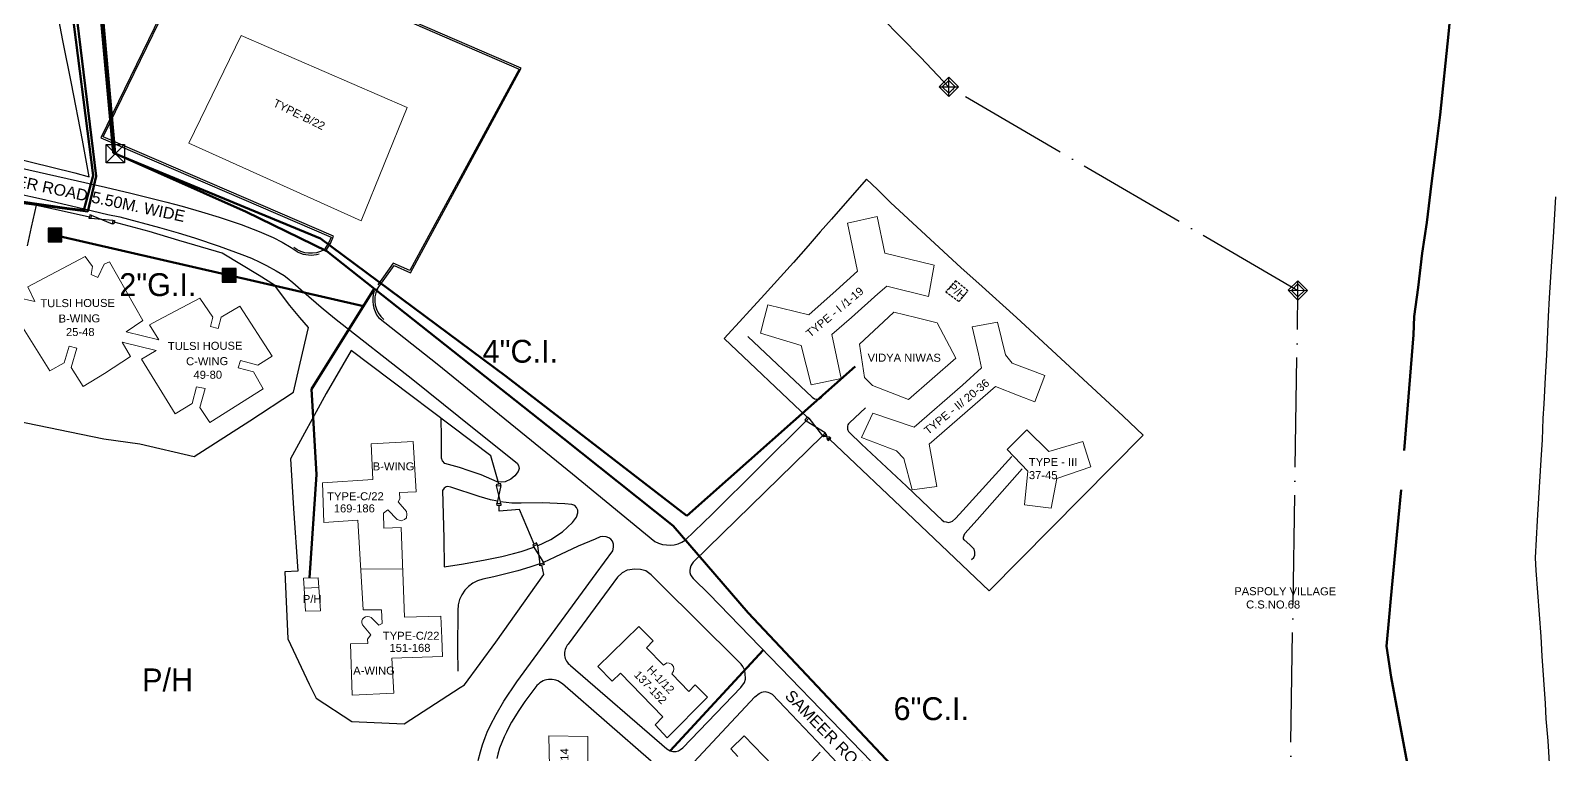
# Model space of a CAD drawing. Header units: millimetres. Extents: x 783 to 2788, y -521 to 1643.
# Drawn here: x 2413.3 to 2746.9, y 1027.2 to 1185.6 of the extents above; entities that cross this region are included whole.
import ezdxf
from ezdxf.enums import TextEntityAlignment as Align

# ---------------------------------------------------------------- set-up
doc = ezdxf.new("R2010")
doc.units = ezdxf.units.MM
for name, pattern in [('ACAD_ISO04W100', [30, 24, -3, 0, -3]), ('DASHDOTX2', [50.8, 25.4, -12.7, 0, -12.7]), ('DASHED', [0.75, 0.5, -0.25])]:
    doc.linetypes.add(name, pattern=pattern)
for name, color, linetype, lineweight in [('Boudary Wall', 6, 'DASHDOTX2', 60), ('Boundary', 120, 'Continuous', 30), ('Building', 1, 'Continuous', 9), ('Water Supply Line', 5, 'Continuous', 50)]:
    doc.layers.add(name, color=color, linetype=linetype, lineweight=lineweight)
for name, color, linetype in [('Compound Wall', 203, 'Continuous'), ('Fencing', 7, 'FENCELINE3'), ('Gate', 3, 'Continuous'), ('H.T.Line', 96, 'ACAD_ISO04W100'), ('Huts', 8, 'DASHED'), ('Road', 7, 'Continuous'), ('Text Building', 7, 'Continuous'), ('Text Road', 3, 'Continuous'), ('Tower', 30, 'Continuous'), ('Valve', 17, 'Continuous'), ('Water Line Dia Text', 7, 'Continuous'), ('Water Meter', 11, 'Continuous')]:
    doc.layers.add(name, color=color, linetype=linetype)
doc.styles.add('ROMAND', font='sanss___.ttf', dxfattribs={"height": 5})
doc.linetypes.add('FENCELINE3', pattern='A,0.5,-0.2,["X",Standard,S=0.1,R=0,X=-0.1,Y=-0.05],-0.25', length=0.95)

# ---------------------------------------------------------------- blocks, each defined once
blk = doc.blocks.new('TOWER')
at = {"layer": 'Tower'}
for p, q in [((0, 0), (6, 6)), ((6, 0), (0, 6))]:
    blk.add_line(p, q, dxfattribs=at)
for points in [[(0, 6), (6, 6), (6, 0), (0, 0)], [(1, 5), (5, 5), (5, 1), (1, 1)]]:
    blk.add_lwpolyline(points, close=True, dxfattribs=at)
blk = doc.blocks.new('ACAD-Master Plan')
at = {"layer": 'Boudary Wall'}
blk.add_lwpolyline([(295.79, 1480.37), (293.96, 1461.96), (292.15, 1444.3), (291.17, 1436.17), (290.24, 1429.28), (289.23, 1420.72), (288.25, 1414.06), (287.35, 1406.49), (286.51, 1400.15), (286.33, 1396.16), (283.63, 1362.25), (282.7, 1352.36), (281.35, 1338.48), (281, 1334.4), (280.4, 1327.99), (281.44, 1321.22), (283.89, 1308.29), (285.66, 1298.58)], dxfattribs=at)
at = {"layer": 'Boundary'}
blk.add_lwpolyline([(317.4, 1426.35), (316.91, 1417.52), (316.52, 1412.2), (316.01, 1404.23), (315.77, 1400.16), (315.41, 1391.77), (315.12, 1386.82), (314.84, 1381.07), (314.64, 1377.87), (314.49, 1373.2), (314.19, 1368.79), (313.71, 1360.39), (313.36, 1355.54), (312.93, 1347.32), (313.1, 1344.55), (314.16, 1330.16), (314.41, 1325.85), (315.11, 1315.45), (315.27, 1312.14), (315.71, 1307.33), (316.07, 1301.22)], dxfattribs=at)
at = {"layer": 'Building'}
for p, q in [((67.56, 1372.81), (58.32, 1372.33)), ((58.32, 1372.33), (58.68, 1364.46)), ((68.15, 1361.83), (67.56, 1372.81)), ((58.68, 1364.46), (47.68, 1363.77)), ((47.68, 1363.77), (47.98, 1355.12)), ((64.57, 1361.64), (68.15, 1361.83)), ((64.59, 1360.28), (64.57, 1361.64)), ((61.01, 1357.16), (62.01, 1357.82)), ((62.01, 1357.82), (64.01, 1355.71)), ((64.23, 1359.62), (64.59, 1360.28)), ((66.06, 1357.46), (64.23, 1359.62)), ((47.98, 1355.12), (55.41, 1355.58)), ((55.41, 1355.58), (56.56, 1335.96)), ((61.13, 1353.87), (61.01, 1357.16)), ((64.01, 1355.71), (64.88, 1355.43)), ((64.88, 1355.43), (65.64, 1355.72)), ((65.64, 1355.72), (66.05, 1356.11)), ((66.05, 1356.11), (66.18, 1356.88)), ((66.18, 1356.88), (66.06, 1357.46)), ((64.88, 1354.01), (61.13, 1353.87)), ((65.65, 1334.35), (64.88, 1354.01)), ((56.56, 1335.96), (60.58, 1336)), ((60.58, 1336), (60.77, 1332.97)), ((73.58, 1334.57), (65.65, 1334.35)), ((73.78, 1329.76), (73.58, 1334.57)), ((56.46, 1332.72), (58.28, 1330.53)), ((60.03, 1332.63), (58.32, 1334.26)), ((60.77, 1332.97), (60.03, 1332.63)), ((57.6, 1328.6), (53.81, 1328.56)), ((53.81, 1328.56), (54.2, 1317.32)), ((58.28, 1330.53), (57.56, 1329.57)), ((57.56, 1329.57), (57.6, 1328.6)), ((73.91, 1325.72), (73.78, 1329.76)), ((62.88, 1325.37), (73.91, 1325.72)), ((63.27, 1317.7), (62.88, 1325.37)), ((54.2, 1317.32), (63.27, 1317.7))]:
    blk.add_line(p, q, dxfattribs=at)
at = {"layer": 'Building', "linetype": 'Continuous'}
blk.add_lwpolyline([(29.9, 1461.66), (66.23, 1445.89), (56.14, 1421.08), (18.48, 1438.09)], close=True, dxfattribs=at)
at = {"layer": 'Building'}
for points in [[(-23.05, 1405.23), (-15.26, 1403.42), (-16.74, 1406.66), (-4.18, 1413.3), (-2.64, 1411.09), (-2.91, 1409.35), (-1.42, 1408.74), (-0.07, 1411.63), (1.12, 1412.14), (8.42, 1399.28), (4.72, 1396.81), (11.93, 1395.03), (9.88, 1398.38), (11.62, 1399.32), (20.86, 1404.16), (23.68, 1399.99), (23.2, 1397.98), (24.9, 1397.51), (25.53, 1400), (29.58, 1402.4), (36.66, 1391.47), (33.58, 1389.52), (29.78, 1390.54), (29.23, 1388.95), (32.6, 1388.04), (34.69, 1384.32), (23.06, 1376.95), (20.89, 1380.24), (22.01, 1384.38), (20.16, 1384.81), (19.18, 1381.12), (15.49, 1378.9), (8.09, 1390.8), (11.31, 1392.76), (3.91, 1394.57), (5.7, 1391.39), (0.02, 1387.67), (-4.66, 1384.84), (-7.29, 1388.99), (-6.03, 1393.25), (-7.68, 1393.67), (-8.8, 1390.03), (-11.91, 1388.3), (-19.27, 1399.94)], [(65.27, 1344.97), (55.98, 1344.9)], [(43.67, 1340.68), (46.9, 1340.83)], [(148.37, 1299.64), (139.94, 1308.39), (137.03, 1305.51), (138.57, 1303.85)]]:
    blk.add_lwpolyline(points, dxfattribs=at)
for points in [[(168.99, 1422.08), (162.54, 1420.61), (164.28, 1412.19), (164.75, 1410.06), (160.04, 1405.87), (154.08, 1400.53), (145.11, 1402.75), (144.41, 1399.93), (143.53, 1396.54), (152.4, 1393.83), (154.56, 1385.25), (161.13, 1386.59), (159.1, 1396.22), (163.44, 1399.95), (169.19, 1405.1), (171.17, 1406.84), (180.23, 1404.55), (181.49, 1411.38), (170.72, 1414.05)], [(172.69, 1401.09), (171.53, 1400), (165.13, 1394.1), (166.24, 1386.85), (167.98, 1385.07), (175.88, 1382), (186.23, 1391.07), (182.17, 1398.76), (177.48, 1399.98)], [(195.35, 1398.93), (189.77, 1397.9), (191.19, 1392.01), (191.82, 1388.91), (187.66, 1385.11), (177.12, 1375.97), (168.09, 1379.01), (165.63, 1373.7), (173.27, 1370.78), (174.86, 1369.09), (176.65, 1362.22), (182.1, 1362.93), (180.4, 1372.26), (194.9, 1384.86), (200.1, 1382.83), (203.49, 1381.47), (205.73, 1387.25), (198.55, 1389.96), (197.12, 1391.77)], [(201.79, 1375.36), (206.57, 1370.66), (213.99, 1372.79), (215.78, 1367.27), (208.3, 1364.73), (207.07, 1358.19), (201.23, 1358.94), (201.97, 1366.32), (197.46, 1371.06)], [(43.67, 1340.68), (44, 1335.71), (47.29, 1335.74), (46.73, 1342.99), (43.52, 1342.89)], [(116.92, 1332.32), (119.99, 1329.17), (118.6, 1327.67), (122.26, 1323.85), (123.01, 1324.34), (123.53, 1324.3), (124.04, 1324.08), (124.45, 1323.56), (124.56, 1323.08), (124.47, 1322.56), (124.12, 1321.99), (127.85, 1318.12), (129.22, 1319.56), (131.89, 1316.85), (123.1, 1307.98), (120.49, 1310.82), (122.14, 1312.58), (112.85, 1322.09), (111.05, 1320.33), (107.93, 1323.57)], [(97.19, 1308.38), (97.6, 1291.52), (105.83, 1291.61), (105.71, 1308.27)]]:
    blk.add_lwpolyline(points, close=True, dxfattribs=at)
blk.add_arc((57.54, 1333.3), 1.23, 50.9521, 208.0762, dxfattribs=at)
at = {"layer": 'Compound Wall'}
blk.add_lwpolyline([(59.66, 1406.17), (63.36, 1411.35), (66.93, 1409.76), (91.17, 1454.49), (21.32, 1484.83), (-0.77, 1439.27), (49.56, 1417.54), (49.08, 1416.36), (48.04, 1414.79, -0.31506), (41.44, 1415.3)], format="xyb", dxfattribs=at)
for points in [[(48.44, 1414.57), (49.48, 1416.13), (50.12, 1417.73), (-0.27, 1439.48), (21.49, 1484.37), (90.68, 1454.32), (66.77, 1410.22), (63.15, 1411.83), (59.8, 1407.13)], [(158.61, 1373.3), (177.07, 1355.8), (193.49, 1340.1), (227.24, 1374.18), (222.83, 1378.38), (199.49, 1399.95), (191.27, 1407.42), (187.43, 1410.83), (183.54, 1414.41), (171.95, 1425.15), (169.06, 1427.96), (166.69, 1430.22), (164.61, 1427.82), (159, 1421.44), (156.57, 1418.73), (153.92, 1415.64), (150.72, 1411.96), (143.64, 1404.16), (140.39, 1400.62), (139.68, 1399.9), (135.53, 1395.32), (153.71, 1378.11)], [(-19.59, 1377.44), (-0.11, 1373.37), (7.74, 1372.29), (19.61, 1369.55), (31.82, 1377.37), (41.34, 1383.64), (42.83, 1389.97), (44.62, 1397.74), (42.77, 1399.97), (40.53, 1402.61), (37.23, 1407.02), (33.81, 1409.18), (25.77, 1414.03), (24.51, 1414.41), (16.24, 1416.82), (9.79, 1418.79), (2.12, 1420.79)], [(-20.14, 1425.19), (-15.55, 1424.66), (-14.84, 1424.51)], [(-16.81, 1415.61), (-15.95, 1419.71), (-14.84, 1424.51)], [(-14.84, 1424.51), (-10.12, 1423.55), (-3.3, 1421.99)], [(86.26, 1363.53), (84.51, 1369.64), (53.94, 1392.7), (48.53, 1383.33), (40.69, 1369.04), (41.32, 1358.17), (42.31, 1344.43), (39.47, 1344.32), (40.14, 1329.64), (44.79, 1319.73), (46.32, 1316.65), (54.15, 1311.54), (65.53, 1311), (77.8, 1318.98), (78.78, 1319.54), (85.6, 1328.92), (96.09, 1343.71), (95.66, 1345.74)], [(93.96, 1350.35), (90.76, 1357.96), (86.34, 1357.55), (86.31, 1358.81)]]:
    blk.add_lwpolyline(points, dxfattribs=at)
blk.add_arc((64.62, 1403.77), 5.5, 153.3347, 230.325, dxfattribs=at)
at = {"layer": 'Fencing', "linetype": 'FENCELINE3'}
blk.add_lwpolyline([(-69.57, 1426.62), (-62.21, 1435.22), (-56.22, 1442.31), (-51.38, 1441.36), (-42.12, 1439.73), (-32.22, 1437.78), (-27.23, 1436.82), (-16.28, 1434.03), (-6.44, 1431.58), (-3.31, 1430.77), (-4.82, 1438.76), (-7.22, 1451.18), (-9.1, 1460.61), (-10.35, 1467.09)], dxfattribs=at)
at = {"layer": 'Gate'}
for points in [[(-2.95, 1421.6), (-3.36, 1421.65), (-3.3, 1421.99)], [(-2.9, 1422.33), (-3.23, 1422.39), (-3.3, 1421.99)], [(-2.9, 1422.33), (-2.95, 1421.6)], [(1.83, 1421.21), (-2.95, 1421.6)], [(-2.9, 1422.33), (1.71, 1420.46)], [(1.83, 1421.21), (1.71, 1420.46)], [(1.83, 1421.21), (2.17, 1421.16), (2.07, 1420.42), (1.71, 1420.46)], [(153.71, 1378.11), (153.22, 1377.58), (153.49, 1377.27)], [(154.11, 1377.91), (153.49, 1377.27)], [(153.71, 1378.11), (153.8, 1378.2), (154.11, 1377.91)], [(154.11, 1377.91), (157.05, 1374.06)], [(157.63, 1374.69), (153.49, 1377.27)], [(157.63, 1374.69), (157.05, 1374.06)], [(157.28, 1373.88), (157.88, 1374.43)], [(157.88, 1374.43), (157.63, 1374.69)], [(157.88, 1374.43), (158.08, 1373.23)], [(157.05, 1374.06), (157.28, 1373.88)], [(158.69, 1373.74), (157.28, 1373.88)], [(158.08, 1373.23), (158.69, 1373.74)], [(158.08, 1373.23), (158.31, 1373.04), (158.9, 1373.55), (158.69, 1373.74)], [(85.79, 1363.09), (85.84, 1363.5), (86.26, 1363.53)], [(85.79, 1363.09), (86.69, 1363.2)], [(86.63, 1359.6), (85.79, 1363.09)], [(86.69, 1363.2), (85.97, 1359.74)], [(86.69, 1363.2), (86.67, 1363.56), (86.26, 1363.53)], [(85.97, 1359.74), (85.86, 1359.22)], [(86.73, 1359.18), (85.86, 1359.22)], [(86.73, 1359.18), (86.7, 1358.84), (85.87, 1358.77), (85.86, 1359.22)], [(86.73, 1359.18), (86.63, 1359.6)], [(93.96, 1350.35), (93.7, 1350.23), (93.81, 1349.88)], [(93.81, 1349.88), (94.66, 1350.3)], [(93.81, 1349.88), (96.04, 1346.33)], [(94.66, 1350.3), (94.54, 1350.62), (93.96, 1350.35)], [(94.66, 1350.3), (94.7, 1349.98)], [(94.7, 1349.98), (95.21, 1346)], [(95.21, 1346), (96.07, 1346.28)], [(96.07, 1346.28), (96.18, 1345.9), (95.26, 1345.61), (95.21, 1346)], [(96.04, 1346.33), (96.07, 1346.28)]]:
    blk.add_lwpolyline(points, dxfattribs=at)
at = {"layer": 'H.T.Line'}
blk.add_lwpolyline([(238.61, 1078.11), (258.11, 1216.72), (261.06, 1405.81), (184.68, 1450.38), (178.6, 1456.87), (162.88, 1472.88), (155.2, 1480.62), (151.03, 1484.9), (145.98, 1490.19), (136.97, 1499.46), (131, 1505.48), (127.72, 1508.66), (125.63, 1510.92), (121.05, 1515.47), (116.75, 1519.87), (108.42, 1528.59), (93.2, 1544.25), (84.39, 1553.24), (79.58, 1558.01)], dxfattribs=at)
at = {"layer": 'Huts'}
blk.add_lwpolyline([(186.17, 1408), (184.03, 1405.59), (186.91, 1403.45), (188.88, 1405.8)], close=True, dxfattribs=at)
at = {"layer": 'Road'}
for points in [[(-18.81, 1432.75), (0.22, 1428.51), (5.79, 1427.16), (10.16, 1426.08), (13.67, 1425.19), (17.03, 1424.29), (21.23, 1423.08), (25.09, 1421.89), (29.88, 1420.29), (33.84, 1418.78), (36.9, 1417.43), (38.87, 1416.44), (40.88, 1415.27), (42.34, 1414.24, 0.183601), (46.97, 1413.9, 0.183601)], [(59.01, 1405.72, 0.246782), (59.97, 1399.92), (72.78, 1389.81), (85.24, 1379.66), (102.35, 1365.7), (120.41, 1350.92, 0.275346), (127.06, 1351.19), (132.94, 1356.88), (153.46, 1377.31)], [(140.72, 1395.79), (154.79, 1382.5, 0.40561), (156.87, 1382.5), (160.25, 1385.79)], [(166.44, 1380.17), (162.98, 1376.92, 0.428492), (162.97, 1374.77), (165.61, 1372.24), (175.45, 1363.06), (182, 1356.75), (183.17, 1355.67), (183.62, 1355.33), (184.11, 1355.2), (184.64, 1355.12), (185.1, 1355.22), (185.51, 1355.41), (186.14, 1355.95), (187.01, 1356.91), (198.51, 1369.52)], [(157.04, 1374.08), (128.78, 1346.37, 0.416688), (128.76, 1342.84), (132.24, 1339.37), (174.46, 1295.8)], [(95.21, 1346.01), (93.02, 1345.31), (90.4, 1344.51), (85.19, 1343.22), (82.8, 1342.7, 0.353144), (77.28, 1335.83), (77.26, 1327.35), (77.3, 1322.56)], [(119.57, 1302.86), (100.19, 1319.76, 0.436857), (94.35, 1319.12), (91.97, 1315.94), (90.49, 1313.71), (89.91, 1312.8), (89.05, 1311.4), (88.51, 1310.4), (87.91, 1309.22), (87.45, 1308.14), (86.43, 1305.67), (86.05, 1304.35), (85.82, 1303.44)]]:
    blk.add_lwpolyline(points, format="xyb", dxfattribs=at)
for points in [[(-22.67, 1427.86), (-16.1, 1426.46), (-13.76, 1425.9), (-5.94, 1424.09), (0.75, 1422.51), (3.36, 1422), (12.05, 1419.67), (16.1, 1418.47), (19.73, 1417.37), (25.1, 1415.6), (30.02, 1413.77), (32.14, 1412.91), (34, 1412.1), (35.45, 1411.37), (37.59, 1410.16), (39.28, 1409.14), (40, 1408.66), (41.21, 1407.58), (43.62, 1405.47), (47.44, 1402.19), (50.3, 1399.8), (67.49, 1386.4), (80.86, 1375.6), (90.28, 1368.07), (90.56, 1367.53), (90.68, 1366.93), (90.49, 1366.25), (89.76, 1365.32), (88.92, 1364.54), (87.65, 1364.01), (86.79, 1363.89), (85.87, 1363.95), (82.37, 1365.51), (79.77, 1366.42), (77.7, 1367.13), (74.47, 1368.01), (73.95, 1368.55), (73.76, 1369.18), (73.72, 1373.78), (73.66, 1377.84)], [(189.69, 1346.95), (190.13, 1347.45), (190.37, 1347.9), (190.4, 1348.62), (190.22, 1349.28), (189.27, 1350.16), (188.04, 1351.27), (187.93, 1351.52), (187.94, 1351.87), (188.02, 1352.31), (188.23, 1352.67), (190.9, 1355.66), (200.72, 1366.81)], [(85.97, 1359.74), (84.47, 1360.05), (81.93, 1360.77), (75.79, 1362.81), (75.13, 1362.93), (74.72, 1362.87), (74.29, 1362.57), (73.98, 1362.06), (74.22, 1351.68), (74.29, 1345.4), (78.52, 1346.07), (83.27, 1346.89), (86.91, 1347.66), (89.5, 1348.29), (91.15, 1348.77), (93.91, 1349.72)], [(94.7, 1349.98), (97.62, 1351.37), (100.19, 1353.06), (101.3, 1354.03), (102.35, 1355.12), (103.27, 1356.25), (103.57, 1357.19), (103.57, 1357.8), (103.24, 1358.37), (102.86, 1358.78), (102.26, 1359), (100.69, 1359.18), (95.72, 1359.42), (91.13, 1359.29), (89.12, 1359.34), (86.63, 1359.6)], [(81.78, 1302.96), (82.25, 1304.9), (82.68, 1306.43), (83.29, 1308.06), (83.74, 1309.16), (84.47, 1310.7), (85.68, 1313.07), (87.37, 1315.95), (90.24, 1320.22), (107.59, 1343.95), (111.18, 1348.89), (111.36, 1349.65), (111.33, 1350.33), (111.11, 1350.98), (110.73, 1351.41), (110.31, 1351.75), (109.73, 1351.97), (108.95, 1352.03), (108.45, 1351.92), (107.37, 1351.44), (103.65, 1349.88), (98.54, 1347.47), (96.04, 1346.33)], [(156.52, 1304.84), (151.8, 1299.68)], [(124.76, 1298.21), (142.28, 1316.95), (143.22, 1317.62), (143.76, 1317.96), (144.12, 1318.05), (144.5, 1318.06), (145.13, 1317.98), (145.5, 1317.83), (146.07, 1317.49), (148.87, 1314.53), (155.83, 1307.23), (169.93, 1292.17)]]:
    blk.add_lwpolyline(points, dxfattribs=at)
blk.add_lwpolyline([(116, 1344.89), (114.33, 1344.63), (113.24, 1344.07), (112.22, 1343.09), (110.42, 1340.67), (101.42, 1328.47, 0.441682), (101.96, 1323.76), (123.03, 1305.55), (123.77, 1305.08), (124.34, 1304.95), (125.04, 1304.94), (125.58, 1305.08), (126.02, 1305.37), (126.5, 1305.74), (139.18, 1318.97), (139.98, 1320.08), (140.19, 1320.81), (140.18, 1322.12), (140.01, 1322.87), (139.62, 1323.55), (139.26, 1324.11), (138.34, 1325.04), (121.73, 1341.53), (119.6, 1343.65), (118.44, 1344.49), (117.24, 1344.83)], format="xyb", close=True, dxfattribs=at)
at = {"layer": 'Tower', "xscale": 0.5023813269502563, "yscale": 0.4985401002308236, "zscale": 0.5000580931648477, "rotation": 314.5468911723484}
for p in [(182.56, 1450.47), (258.93, 1405.9)]:
    blk.add_blockref('TOWER', p, dxfattribs=at)
at = {"layer": 'Boundary', "style": 'ROMAND'}
for s, p in [('PASPOLY VILLAGE', (247.13, 1339.18)), ('C.S.NO.68', (249.72, 1336.27))]:
    blk.add_text(s, height=1.75, rotation=359.8936, dxfattribs=at).set_placement(p)
at = {"layer": 'Text Building', "style": 'ROMAND'}
for s, rotation, p in [('TYPE-B/22', 333.8725, (36.72, 1446.29)), ('TYPE - I /1-19', 39.965, (154.38, 1395.49)), ('P/H', 320.6887, (184.42, 1406.29)), ('TULSI HOUSE', 0.279, (-14, 1402.2)), ('B-WING', 0.2858, (-10.03, 1398.85)), ('25-48', 0.2858, (-8.41, 1395.89)), ('TULSI HOUSE', 0.279, (13.89, 1392.83)), ('C-WING', 0.2858, (17.86, 1389.49)), ('VIDYA NIWAS', 359.8936, (166.93, 1390.3)), ('49-80', 0.2858, (19.48, 1386.53)), ('TYPE - II/ 20-36', 39.2335, (180.17, 1374.22)), ('B-WING', 0.0756, (58.69, 1366.49)), ('TYPE - III', 359.8936, (202.21, 1367.46)), ('37-45', 359.8936, (202.21, 1364.58)), ('TYPE-C/22', 0.0756, (48.73, 1359.94)), ('169-186', 0.0756, (50.17, 1357.29)), ('P/H', 0.0756, (43.4, 1337.46)), ('TYPE-C/22', 0.0756, (60.91, 1329.41)), ('151-168', 0.0756, (62.35, 1326.76)), ('A-WING', 0.0756, (54.42, 1321.79)), ('137-152', 313.791, (115.7, 1321.63)), ('H-1/12', 313.7923, (118.49, 1322.75)), ('TYPE-1/14', 90.0375, (101.49, 1293.71))]:
    blk.add_text(s, height=1.75, rotation=rotation, dxfattribs=at).set_placement(p)
at = {"layer": 'Text Road', "style": 'ROMAND'}
for s, rotation, p in [('SAMEER ROAD 5.50M. WIDE', 347.9989, (-29.17, 1430.72)), ('SAMEER ROAD 5.50.WIDE', 314.292, (148.67, 1316.94))]:
    blk.add_text(s, height=2.5, rotation=rotation, dxfattribs=at).set_placement(p)
blk = doc.blocks.new('v')
at = {"layer": 'Valve'}
blk.add_lwpolyline([(2, -2), (-2, -2), (-2, 2), (2, 2)], close=True, dxfattribs=at)
for points in [[(2, 2), (-2, -2)], [(2, -2), (-2, 2)]]:
    blk.add_lwpolyline(points, dxfattribs=at)

msp = doc.modelspace()

# ---------------------------------------------------------------- hatches: boundary and pattern name
at = {"layer": 'Water Meter'}
for points in [[(2420.17, 1142.36), (2417.17, 1142.36), (2417.17, 1139.36), (2420.17, 1139.36)], [(2458.29, 1133.57), (2455.29, 1133.57), (2455.29, 1130.57), (2458.29, 1130.57)]]:
    msp.add_hatch(color=256, dxfattribs=at).paths.add_polyline_path(points)

# ---------------------------------------------------------------- linework, layer by layer
at = {"layer": 'Water Line Dia Text'}
msp.add_lwpolyline([(2473.5, 1058.65, 0, 1.67, 0), (2468.95, 1056.56, 0, 0, 0), (2462.18, 1053.46, 0, 0, 0.244442), (2458.37, 1048.57, 0, 0, -0.311447), (2452.66, 1042.87, 0, 0, 11.016356)], format="xyseb", dxfattribs=at)
at = {"layer": 'Water Meter'}
for points in [[(2417.17, 1139.36), (2420.17, 1139.36), (2420.17, 1142.36), (2417.17, 1142.36)], [(2455.29, 1130.57), (2458.29, 1130.57), (2458.29, 1133.57), (2455.29, 1133.57)]]:
    msp.add_lwpolyline(points, close=True, dxfattribs=at)
for points in [[(2420.17, 1139.36), (2417.17, 1142.36)], [(2458.29, 1130.57), (2455.29, 1133.57)]]:
    msp.add_lwpolyline(points, dxfattribs=at)
at = {"layer": 'Water Supply Line'}
for p, q in [((2427.03, 1153.92), (2420.26, 1207.2)), ((2427.7, 1153.75), (2421.42, 1205.19)), ((2427.16, 1205.56), (2431.43, 1158.89)), ((2431.43, 1158.89), (2476.78, 1140.07)), ((2384.19, 1152.05), (2421.26, 1146.77)), ((2425.01, 1146.34), (2427.03, 1153.92)), ((2427.7, 1153.75), (2425.85, 1146.04)), ((2393.35, 1150.17), (2425.85, 1146.04)), ((2421.26, 1146.77), (2425.01, 1146.34)), ((2476.78, 1140.07), (2517.28, 1109.97)), ((2556.92, 1079.43), (2593.72, 1112.11)), ((2517.28, 1109.97), (2556.92, 1079.43)), ((2573.63, 1049.97), (2553.28, 1027.95))]:
    msp.add_line(p, q, dxfattribs=at)
for points in [[(2427.62, 1206.13), (2431.88, 1158.69)], [(2431.88, 1158.69), (2460.48, 1145.92), (2478.19, 1137.3), (2529.92, 1096.35), (2553.92, 1077.22), (2570.35, 1058.16)], [(2486.16, 1125.3), (2418.67, 1140.86)], [(2488.54, 1129.11), (2474.78, 1107.11), (2475.91, 1088.42), (2474.33, 1065.84)]]:
    msp.add_lwpolyline(points, dxfattribs=at)
msp.add_lwpolyline([(2570.35, 1058.16), (2601.65, 1024.81), (2620.31, 1005.55, -0.214766), (2630.05, 978.59), (2628.05, 961.65), (2627.44, 946.04), (2627.24, 903.46), (2627.43, 855.92), (2627.45, 794.16), (2628.66, 783.62)], format="xyb", dxfattribs=at)

# ---------------------------------------------------------------- block references
for name, p in [('ACAD-Master Plan', (2429.51, -277.14)), ('v', (2431.88, 1158.69))]:
    msp.add_blockref(name, p, dxfattribs=at)

# ---------------------------------------------------------------- texts
at = {"layer": 'Water Line Dia Text'}
for s, p in [('2"G.I.', (2432.77, 1127.5)), ('4"C.I.', (2512.24, 1112.92)), ('6"C.I.', (2602.12, 1034.69))]:
    msp.add_text(s, height=5, dxfattribs=at).set_placement(p)
msp.add_text('P/H', height=5, dxfattribs=at).set_placement((2448.9, 1040.99), align=Align.RIGHT)

doc.saveas('drawing.dxf')
